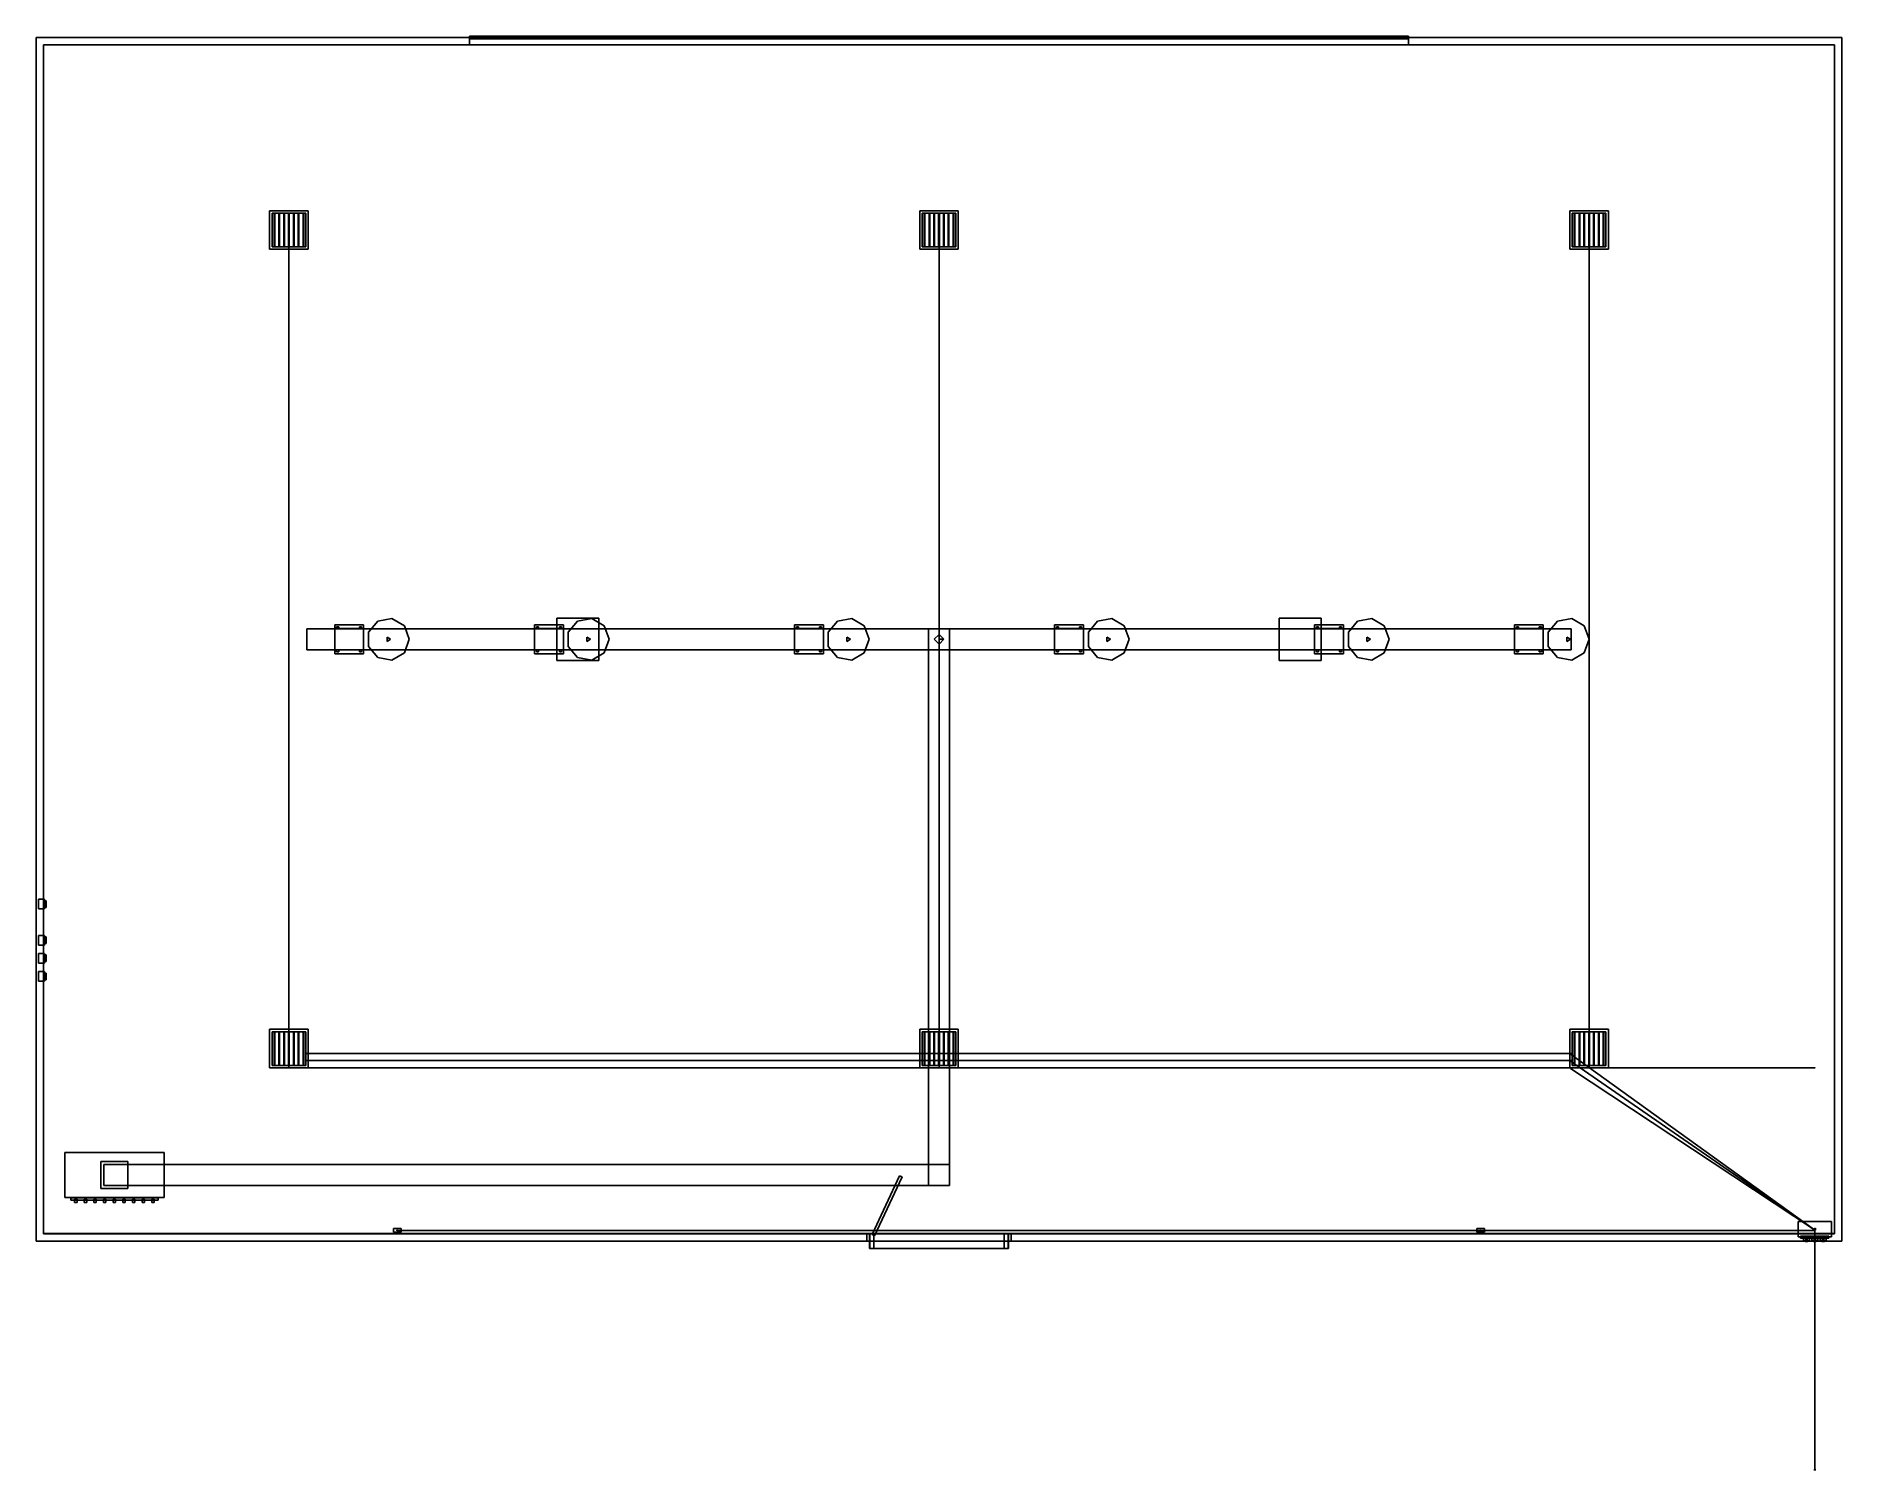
# Model space of a CAD drawing. Header units: millimetres. Extents: x -279000 to -249000, y 122200 to 146022.
import ezdxf

# ---------------------------------------------------------------- set-up
doc = ezdxf.new("R2010")
doc.units = ezdxf.units.MM

msp = doc.modelspace()

# ---------------------------------------------------------------- linework, layer by layer
at = {"layer": 'electrical'}
for p, q in [((-274792.21, 142800), (-274807.79, 142800)), ((-274807.79, 142800), (-274800, 142800)), ((-274800, 142800), (-274792.21, 142800)), ((-274800, 128880), (-274800, 142800)), ((-263992.21, 142800), (-264007.79, 142800)), ((-264007.79, 142800), (-264000, 142800)), ((-264000, 142800), (-263992.21, 142800)), ((-264000, 128880), (-264000, 142800)), ((-253192.21, 142800), (-253207.79, 142800)), ((-253207.79, 142800), (-253200, 142800)), ((-253200, 142800), (-253192.21, 142800)), ((-253200, 128880), (-253200, 142800)), ((-274500, 129108.74), (-274500, 129131.26)), ((-274500, 129131.26), (-274500, 129120)), ((-274500, 129120), (-274500, 129108.74)), ((-253500, 129120), (-274500, 129120)), ((-274500, 128988.74), (-274500, 129011.26)), ((-274500, 129011.26), (-274500, 129000)), ((-274500, 129000), (-274500, 128988.74)), ((-253500, 129000), (-274500, 129000)), ((-253507.6, 129109.45), (-253496.2, 129125.27)), ((-253496.2, 129125.27), (-253507.6, 129109.45)), ((-249457.6, 126189.45), (-253507.6, 129109.45)), ((-253507.39, 128989.31), (-253496.3, 129005.35)), ((-253496.3, 129005.35), (-253507.39, 128989.31)), ((-253500, 129108.74), (-253500, 129131.26)), ((-253500, 129131.26), (-253500, 129120)), ((-253500, 129120), (-253500, 129108.74)), ((-253500, 129120), (-253485.96, 129120)), ((-253485.96, 129120), (-253500, 129120)), ((-253500, 128988.74), (-253500, 129011.26)), ((-253500, 129011.26), (-253500, 129000)), ((-253500, 129000), (-253500, 128988.74)), ((-253500, 129000), (-253485.96, 129000)), ((-253485.96, 129000), (-253500, 129000)), ((-253496.3, 129005.35), (-253496.3, 129005.35)), ((-253496.2, 129125.27), (-253496.2, 129125.27)), ((-274792.21, 128880), (-274807.79, 128880)), ((-274807.79, 128880), (-274800, 128880)), ((-274800, 128872.21), (-274800, 128887.79)), ((-274800, 128887.79), (-274800, 128880)), ((-274800, 128880), (-274800, 128872.21)), ((-249450, 128880), (-274800, 128880)), ((-274800, 128880), (-274792.21, 128880)), ((-274500, 128868.74), (-274500, 128891.26)), ((-274500, 128891.26), (-274500, 128880)), ((-274500, 128880), (-274500, 128868.74)), ((-253500, 128880), (-274500, 128880)), ((-263992.21, 128880), (-264007.79, 128880)), ((-264007.79, 128880), (-264000, 128880)), ((-264000, 128880), (-263992.21, 128880)), ((-249457.39, 126189.31), (-253507.39, 128989.31)), ((-253507.17, 128869.16), (-253496.41, 128885.42)), ((-253496.41, 128885.42), (-253507.17, 128869.16)), ((-249457.17, 126189.16), (-253507.17, 128869.16)), ((-253500, 128868.74), (-253500, 128891.26)), ((-253500, 128891.26), (-253500, 128880)), ((-253500, 128880), (-253500, 128868.74)), ((-253500, 128880), (-253485.96, 128880)), ((-253485.96, 128880), (-253500, 128880)), ((-253496.41, 128885.42), (-253496.41, 128885.42)), ((-253192.21, 128880), (-253207.79, 128880)), ((-253207.79, 128880), (-253200, 128880)), ((-253200, 128880), (-253192.21, 128880)), ((-249450, 128872.21), (-249450, 128887.79)), ((-249450, 128887.79), (-249450, 128880)), ((-249450, 128880), (-249450, 128872.21)), ((-249725, 126075), (-249725, 126325)), ((-249725, 126325), (-249175, 126325)), ((-249175, 126075), (-249175, 126325)), ((-273065, 126150), (-273065, 126210)), ((-273065, 126210), (-272935, 126210)), ((-273065, 126150), (-272935, 126150)), ((-272991, 126180), (-273004.5, 126187.79)), ((-273004.5, 126187.79), (-273004.5, 126172.21)), ((-273004.5, 126172.21), (-272991, 126180)), ((-273000, 126172.21), (-273000, 126187.79)), ((-273000, 126187.79), (-273000, 126180)), ((-273000, 126180), (-249450, 126180)), ((-273000, 126180), (-273000, 126172.21)), ((-273000, 126180), (-272990.28, 126180)), ((-272990.28, 126180), (-273000, 126180)), ((-272935, 126150), (-272935, 126210)), ((-255065, 126150), (-255065, 126210)), ((-255065, 126210), (-254935, 126210)), ((-255065, 126150), (-254935, 126150)), ((-254991, 126180), (-255004.5, 126187.79)), ((-255004.5, 126187.79), (-255004.5, 126172.21)), ((-255004.5, 126172.21), (-254991, 126180)), ((-255000, 126172.21), (-255000, 126187.79)), ((-255000, 126187.79), (-255000, 126180)), ((-255000, 126180), (-249450, 126180)), ((-255000, 126180), (-255000, 126172.21)), ((-255000, 126180), (-254990.28, 126180)), ((-254990.28, 126180), (-255000, 126180)), ((-254935, 126150), (-254935, 126210)), ((-249725, 126075), (-249175, 126075)), ((-249685, 126047.5), (-249685, 126082.5)), ((-249685, 126082.5), (-249215, 126082.5)), ((-249685, 126047.5), (-249215, 126047.5)), ((-249637.5, 126010), (-249637.5, 126050)), ((-249637.5, 126050), (-249537.5, 126050)), ((-249637.5, 126010), (-249537.5, 126010)), ((-249564.12, 126020), (-249610.88, 126020)), ((-249610.88, 126020), (-249587.5, 126020)), ((-249587.5, 126020), (-249587.5, 125995)), ((-249587.5, 126020), (-249564.12, 126020)), ((-249537.5, 126010), (-249537.5, 126050)), ((-249500, 126010), (-249500, 126050)), ((-249500, 126050), (-249400, 126050)), ((-249500, 126010), (-249400, 126010)), ((-249426.62, 126020), (-249473.38, 126020)), ((-249473.38, 126020), (-249450, 126020)), ((-249468, 126200), (-249441, 126215.59)), ((-249441, 126184.41), (-249468, 126200)), ((-249434.41, 126200), (-249465.59, 126200)), ((-249465.59, 126200), (-249450, 126200)), ((-249457.6, 126189.45), (-249446.2, 126205.27)), ((-249446.2, 126205.27), (-249457.6, 126189.45)), ((-249457.39, 126189.31), (-249446.3, 126205.35)), ((-249446.3, 126205.35), (-249457.39, 126189.31)), ((-249457.17, 126189.16), (-249446.41, 126205.42)), ((-249446.41, 126205.42), (-249457.17, 126189.16)), ((-249437, 126200), (-249456.5, 126211.26)), ((-249456.5, 126211.26), (-249456.5, 126188.74)), ((-249437, 126200), (-249456.5, 126211.26)), ((-249456.5, 126211.26), (-249456.5, 126188.74)), ((-249437, 126200), (-249456.5, 126211.26)), ((-249456.5, 126211.26), (-249456.5, 126188.74)), ((-249456.5, 126188.74), (-249437, 126200)), ((-249456.5, 126188.74), (-249437, 126200)), ((-249456.5, 126188.74), (-249437, 126200)), ((-249450, 126200), (-249434.41, 126200)), ((-249450, 122200), (-249450, 126200)), ((-249450, 126200), (-249430.56, 126200)), ((-249430.56, 126200), (-249450, 126200)), ((-249450, 126200), (-249435.96, 126200)), ((-249435.96, 126200), (-249450, 126200)), ((-249450, 126200), (-249435.96, 126200)), ((-249435.96, 126200), (-249450, 126200)), ((-249450, 126200), (-249435.96, 126200)), ((-249435.96, 126200), (-249450, 126200)), ((-249450, 126172.21), (-249450, 126187.79)), ((-249450, 126187.79), (-249450, 126180)), ((-249450, 126172.21), (-249450, 126187.79)), ((-249450, 126187.79), (-249450, 126180)), ((-249450, 126180), (-249450, 126172.21)), ((-249450, 126180), (-249450, 126172.21)), ((-249450, 126020), (-249450, 125995)), ((-249450, 126020), (-249426.62, 126020)), ((-249446.41, 126205.42), (-249446.41, 126205.42)), ((-249446.3, 126205.35), (-249446.3, 126205.35)), ((-249446.2, 126205.27), (-249446.2, 126205.27)), ((-249441, 126215.59), (-249441, 126184.41)), ((-249400, 126010), (-249400, 126050)), ((-249362.5, 126010), (-249362.5, 126050)), ((-249362.5, 126050), (-249262.5, 126050)), ((-249362.5, 126010), (-249262.5, 126010)), ((-249289.12, 126020), (-249335.88, 126020)), ((-249335.88, 126020), (-249312.5, 126020)), ((-249312.5, 126020), (-249312.5, 125995)), ((-249312.5, 126020), (-249289.12, 126020)), ((-249262.5, 126010), (-249262.5, 126050)), ((-249215, 126047.5), (-249215, 126082.5)), ((-249564.12, 125995), (-249610.88, 125995)), ((-249610.88, 125995), (-249587.5, 125995)), ((-249587.5, 125995), (-249564.12, 125995)), ((-249426.62, 125995), (-249473.38, 125995)), ((-249473.38, 125995), (-249450, 125995)), ((-249450, 125995), (-249426.62, 125995)), ((-249289.12, 125995), (-249335.88, 125995)), ((-249335.88, 125995), (-249312.5, 125995)), ((-249312.5, 125995), (-249289.12, 125995)), ((-249434.41, 122200), (-249465.59, 122200)), ((-249465.59, 122200), (-249450, 122200)), ((-249450, 122200), (-249434.41, 122200))]:
    msp.add_line(p, q, dxfattribs=at)
at = {"layer": 'hvac'}
for p, q in [((-270350, 135650), (-270350, 136350)), ((-270350, 136350), (-269650, 136350)), ((-269650, 135650), (-269650, 136350)), ((-258350, 135650), (-258350, 136350)), ((-258350, 136350), (-257650, 136350)), ((-257650, 135650), (-257650, 136350)), ((-274500, 135825), (-274500, 136175)), ((-274500, 136175), (-253500, 136175)), ((-264175, 126925), (-264175, 136175)), ((-264175, 136175), (-263825, 136175)), ((-263825, 126925), (-263825, 136175)), ((-253500, 135825), (-253500, 136175)), ((-274500, 135825), (-253500, 135825)), ((-270350, 135650), (-269650, 135650)), ((-258350, 135650), (-257650, 135650)), ((-278525, 126725), (-278525, 127475)), ((-278525, 127475), (-276875, 127475)), ((-277925, 126875), (-277925, 127325)), ((-277925, 127325), (-277475, 127325)), ((-277875, 126925), (-277875, 127275)), ((-277875, 127275), (-263825, 127275)), ((-277475, 126875), (-277475, 127325)), ((-276875, 126725), (-276875, 127475)), ((-263825, 126925), (-263825, 127275)), ((-277875, 126925), (-263825, 126925)), ((-264175, 126925), (-263825, 126925)), ((-278525, 126725), (-276875, 126725)), ((-278425, 126680), (-278425, 126720)), ((-278425, 126720), (-276975, 126720)), ((-278425, 126680), (-276975, 126680)), ((-278360, 126640), (-278360, 126700)), ((-278360, 126700), (-278320, 126700)), ((-278360, 126640), (-278320, 126640)), ((-278320, 126640), (-278320, 126700)), ((-278200, 126640), (-278200, 126700)), ((-278200, 126700), (-278160, 126700)), ((-278200, 126640), (-278160, 126640)), ((-278160, 126640), (-278160, 126700)), ((-278040, 126640), (-278040, 126700)), ((-278040, 126700), (-278000, 126700)), ((-278040, 126640), (-278000, 126640)), ((-278000, 126640), (-278000, 126700)), ((-277925, 126875), (-277475, 126875)), ((-277880, 126640), (-277880, 126700)), ((-277880, 126700), (-277840, 126700)), ((-277880, 126640), (-277840, 126640)), ((-277840, 126640), (-277840, 126700)), ((-277720, 126640), (-277720, 126700)), ((-277720, 126700), (-277680, 126700)), ((-277720, 126640), (-277680, 126640)), ((-277680, 126640), (-277680, 126700)), ((-277560, 126640), (-277560, 126700)), ((-277560, 126700), (-277520, 126700)), ((-277560, 126640), (-277520, 126640)), ((-277520, 126640), (-277520, 126700)), ((-277400, 126640), (-277400, 126700)), ((-277400, 126700), (-277360, 126700)), ((-277400, 126640), (-277360, 126640)), ((-277360, 126640), (-277360, 126700)), ((-277240, 126640), (-277240, 126700)), ((-277240, 126700), (-277200, 126700)), ((-277240, 126640), (-277200, 126640)), ((-277200, 126640), (-277200, 126700)), ((-277080, 126640), (-277080, 126700)), ((-277080, 126700), (-277040, 126700)), ((-277080, 126640), (-277040, 126640)), ((-277040, 126640), (-277040, 126700)), ((-276975, 126680), (-276975, 126720))]:
    msp.add_line(p, q, dxfattribs=at)
at = {"layer": 'interiors'}
for p, q in [((-279000, 126000), (-279000, 146000)), ((-279000, 146000), (-249000, 146000)), ((-249120, 145880), (-278880, 145880)), ((-278880, 126120), (-278880, 145880)), ((-278875, 126125), (-278875, 145875)), ((-278875, 145875), (-249125, 145875)), ((-271800, 145977.5), (-271800, 146022.5)), ((-271800, 146022.5), (-256200, 146022.5)), ((-271800, 146000), (-256200, 146000)), ((-271800, 145880), (-271800, 146000)), ((-271800, 145977.5), (-256200, 145977.5)), ((-271800, 145880), (-256200, 145880)), ((-256200, 145977.5), (-256200, 146022.5)), ((-256200, 145880), (-256200, 146000)), ((-249125, 126125), (-249125, 145875)), ((-249120, 126120), (-249120, 145880)), ((-249000, 126000), (-249000, 146000)), ((-274040, 136177.5), (-274040, 136242.5)), ((-274040, 136242.5), (-273560, 136242.5)), ((-274040, 135760), (-274040, 136240)), ((-274040, 136240), (-273560, 136240)), ((-274007.5, 136172.5), (-274007.5, 136207.5)), ((-274007.5, 136207.5), (-273972.5, 136207.5)), ((-273972.5, 136172.5), (-273972.5, 136207.5)), ((-273627.5, 136172.5), (-273627.5, 136207.5)), ((-273627.5, 136207.5), (-273592.5, 136207.5)), ((-273592.5, 136172.5), (-273592.5, 136207.5)), ((-273560, 136177.5), (-273560, 136242.5)), ((-273560, 135760), (-273560, 136240)), ((-273325, 136303.11), (-273478.89, 136119.71)), ((-273089.22, 136344.68), (-273325, 136303.11)), ((-272881.88, 136224.98), (-273089.22, 136344.68)), ((-272800, 136000), (-272881.88, 136224.98)), ((-270720, 136177.5), (-270720, 136242.5)), ((-270720, 136242.5), (-270240, 136242.5)), ((-270720, 135760), (-270720, 136240)), ((-270720, 136240), (-270240, 136240)), ((-270687.5, 136172.5), (-270687.5, 136207.5)), ((-270687.5, 136207.5), (-270652.5, 136207.5)), ((-270652.5, 136172.5), (-270652.5, 136207.5)), ((-270307.5, 136172.5), (-270307.5, 136207.5)), ((-270307.5, 136207.5), (-270272.5, 136207.5)), ((-270272.5, 136172.5), (-270272.5, 136207.5)), ((-270240, 136177.5), (-270240, 136242.5)), ((-270240, 135760), (-270240, 136240)), ((-270005, 136303.11), (-270158.89, 136119.71)), ((-269769.22, 136344.68), (-270005, 136303.11)), ((-269561.88, 136224.98), (-269769.22, 136344.68)), ((-269480, 136000), (-269561.88, 136224.98)), ((-266400, 136177.5), (-266400, 136242.5)), ((-266400, 136242.5), (-265920, 136242.5)), ((-266400, 135760), (-266400, 136240)), ((-266400, 136240), (-265920, 136240)), ((-266367.5, 136172.5), (-266367.5, 136207.5)), ((-266367.5, 136207.5), (-266332.5, 136207.5)), ((-266332.5, 136172.5), (-266332.5, 136207.5)), ((-265987.5, 136172.5), (-265987.5, 136207.5)), ((-265987.5, 136207.5), (-265952.5, 136207.5)), ((-265952.5, 136172.5), (-265952.5, 136207.5)), ((-265920, 136177.5), (-265920, 136242.5)), ((-265920, 135760), (-265920, 136240)), ((-265685, 136303.11), (-265838.89, 136119.71)), ((-265449.22, 136344.68), (-265685, 136303.11)), ((-265241.88, 136224.98), (-265449.22, 136344.68)), ((-265160, 136000), (-265241.88, 136224.98)), ((-262080, 136177.5), (-262080, 136242.5)), ((-262080, 136242.5), (-261600, 136242.5)), ((-262080, 135760), (-262080, 136240)), ((-262080, 136240), (-261600, 136240)), ((-262047.5, 136172.5), (-262047.5, 136207.5)), ((-262047.5, 136207.5), (-262012.5, 136207.5)), ((-262012.5, 136172.5), (-262012.5, 136207.5)), ((-261667.5, 136172.5), (-261667.5, 136207.5)), ((-261667.5, 136207.5), (-261632.5, 136207.5)), ((-261632.5, 136172.5), (-261632.5, 136207.5)), ((-261600, 136177.5), (-261600, 136242.5)), ((-261600, 135760), (-261600, 136240)), ((-261365, 136303.11), (-261518.89, 136119.71)), ((-261129.22, 136344.68), (-261365, 136303.11)), ((-260921.88, 136224.98), (-261129.22, 136344.68)), ((-260840, 136000), (-260921.88, 136224.98)), ((-257760, 136177.5), (-257760, 136242.5)), ((-257760, 136242.5), (-257280, 136242.5)), ((-257760, 135760), (-257760, 136240)), ((-257760, 136240), (-257280, 136240)), ((-257727.5, 136172.5), (-257727.5, 136207.5)), ((-257727.5, 136207.5), (-257692.5, 136207.5)), ((-257692.5, 136172.5), (-257692.5, 136207.5)), ((-257347.5, 136172.5), (-257347.5, 136207.5)), ((-257347.5, 136207.5), (-257312.5, 136207.5)), ((-257312.5, 136172.5), (-257312.5, 136207.5)), ((-257280, 136177.5), (-257280, 136242.5)), ((-257280, 135760), (-257280, 136240)), ((-257045, 136303.11), (-257198.89, 136119.71)), ((-256809.22, 136344.68), (-257045, 136303.11)), ((-256601.88, 136224.98), (-256809.22, 136344.68)), ((-256520, 136000), (-256601.88, 136224.98)), ((-254440, 136177.5), (-254440, 136242.5)), ((-254440, 136242.5), (-253960, 136242.5)), ((-254440, 135760), (-254440, 136240)), ((-254440, 136240), (-253960, 136240)), ((-254407.5, 136172.5), (-254407.5, 136207.5)), ((-254407.5, 136207.5), (-254372.5, 136207.5)), ((-254372.5, 136172.5), (-254372.5, 136207.5)), ((-254027.5, 136172.5), (-254027.5, 136207.5)), ((-254027.5, 136207.5), (-253992.5, 136207.5)), ((-253992.5, 136172.5), (-253992.5, 136207.5)), ((-253960, 136177.5), (-253960, 136242.5)), ((-253960, 135760), (-253960, 136240)), ((-253725, 136303.11), (-253878.89, 136119.71)), ((-253489.22, 136344.68), (-253725, 136303.11)), ((-253281.88, 136224.98), (-253489.22, 136344.68)), ((-253200, 136000), (-253281.88, 136224.98)), ((-274040, 136177.5), (-273560, 136177.5)), ((-274007.5, 136172.5), (-273972.5, 136172.5)), ((-273627.5, 136172.5), (-273592.5, 136172.5)), ((-273478.89, 136119.71), (-273478.89, 135880.29)), ((-273110, 136000), (-273170, 136034.64)), ((-273170, 136034.64), (-273170, 135965.36)), ((-273170, 135965.36), (-273110, 136000)), ((-272881.88, 135775.02), (-272800, 136000)), ((-270720, 136177.5), (-270240, 136177.5)), ((-270687.5, 136172.5), (-270652.5, 136172.5)), ((-270307.5, 136172.5), (-270272.5, 136172.5)), ((-270158.89, 136119.71), (-270158.89, 135880.29)), ((-269790, 136000), (-269850, 136034.64)), ((-269850, 136034.64), (-269850, 135965.36)), ((-269850, 135965.36), (-269790, 136000)), ((-269561.88, 135775.02), (-269480, 136000)), ((-266400, 136177.5), (-265920, 136177.5)), ((-266367.5, 136172.5), (-266332.5, 136172.5)), ((-265987.5, 136172.5), (-265952.5, 136172.5)), ((-265838.89, 136119.71), (-265838.89, 135880.29)), ((-265470, 136000), (-265530, 136034.64)), ((-265530, 136034.64), (-265530, 135965.36)), ((-265530, 135965.36), (-265470, 136000)), ((-265241.88, 135775.02), (-265160, 136000)), ((-262080, 136177.5), (-261600, 136177.5)), ((-262047.5, 136172.5), (-262012.5, 136172.5)), ((-261667.5, 136172.5), (-261632.5, 136172.5)), ((-261518.89, 136119.71), (-261518.89, 135880.29)), ((-261150, 136000), (-261210, 136034.64)), ((-261210, 136034.64), (-261210, 135965.36)), ((-261210, 135965.36), (-261150, 136000)), ((-260921.88, 135775.02), (-260840, 136000)), ((-257760, 136177.5), (-257280, 136177.5)), ((-257727.5, 136172.5), (-257692.5, 136172.5)), ((-257347.5, 136172.5), (-257312.5, 136172.5)), ((-257198.89, 136119.71), (-257198.89, 135880.29)), ((-256830, 136000), (-256890, 136034.64)), ((-256890, 136034.64), (-256890, 135965.36)), ((-256890, 135965.36), (-256830, 136000)), ((-256601.88, 135775.02), (-256520, 136000)), ((-254440, 136177.5), (-253960, 136177.5)), ((-254407.5, 136172.5), (-254372.5, 136172.5)), ((-254027.5, 136172.5), (-253992.5, 136172.5)), ((-253878.89, 136119.71), (-253878.89, 135880.29)), ((-253510, 136000), (-253570, 136034.64)), ((-253570, 136034.64), (-253570, 135965.36)), ((-253570, 135965.36), (-253510, 136000)), ((-253281.88, 135775.02), (-253200, 136000)), ((-274040, 135760), (-273560, 135760)), ((-274007.5, 135792.5), (-274007.5, 135827.5)), ((-274007.5, 135827.5), (-273972.5, 135827.5)), ((-274007.5, 135792.5), (-273972.5, 135792.5)), ((-273972.5, 135792.5), (-273972.5, 135827.5)), ((-273627.5, 135792.5), (-273627.5, 135827.5)), ((-273627.5, 135827.5), (-273592.5, 135827.5)), ((-273627.5, 135792.5), (-273592.5, 135792.5)), ((-273592.5, 135792.5), (-273592.5, 135827.5)), ((-273478.89, 135880.29), (-273325, 135696.89)), ((-273325, 135696.89), (-273089.22, 135655.32)), ((-273089.22, 135655.32), (-272881.88, 135775.02)), ((-270720, 135760), (-270240, 135760)), ((-270687.5, 135792.5), (-270687.5, 135827.5)), ((-270687.5, 135827.5), (-270652.5, 135827.5)), ((-270687.5, 135792.5), (-270652.5, 135792.5)), ((-270652.5, 135792.5), (-270652.5, 135827.5)), ((-270307.5, 135792.5), (-270307.5, 135827.5)), ((-270307.5, 135827.5), (-270272.5, 135827.5)), ((-270307.5, 135792.5), (-270272.5, 135792.5)), ((-270272.5, 135792.5), (-270272.5, 135827.5)), ((-270158.89, 135880.29), (-270005, 135696.89)), ((-270005, 135696.89), (-269769.22, 135655.32)), ((-269769.22, 135655.32), (-269561.88, 135775.02)), ((-266400, 135760), (-265920, 135760)), ((-266367.5, 135792.5), (-266367.5, 135827.5)), ((-266367.5, 135827.5), (-266332.5, 135827.5)), ((-266367.5, 135792.5), (-266332.5, 135792.5)), ((-266332.5, 135792.5), (-266332.5, 135827.5)), ((-265987.5, 135792.5), (-265987.5, 135827.5)), ((-265987.5, 135827.5), (-265952.5, 135827.5)), ((-265987.5, 135792.5), (-265952.5, 135792.5)), ((-265952.5, 135792.5), (-265952.5, 135827.5)), ((-265838.89, 135880.29), (-265685, 135696.89)), ((-265685, 135696.89), (-265449.22, 135655.32)), ((-265449.22, 135655.32), (-265241.88, 135775.02)), ((-262080, 135760), (-261600, 135760)), ((-262047.5, 135792.5), (-262047.5, 135827.5)), ((-262047.5, 135827.5), (-262012.5, 135827.5)), ((-262047.5, 135792.5), (-262012.5, 135792.5)), ((-262012.5, 135792.5), (-262012.5, 135827.5)), ((-261667.5, 135792.5), (-261667.5, 135827.5)), ((-261667.5, 135827.5), (-261632.5, 135827.5)), ((-261667.5, 135792.5), (-261632.5, 135792.5)), ((-261632.5, 135792.5), (-261632.5, 135827.5)), ((-261518.89, 135880.29), (-261365, 135696.89)), ((-261365, 135696.89), (-261129.22, 135655.32)), ((-261129.22, 135655.32), (-260921.88, 135775.02)), ((-257760, 135760), (-257280, 135760)), ((-257727.5, 135792.5), (-257727.5, 135827.5)), ((-257727.5, 135827.5), (-257692.5, 135827.5)), ((-257727.5, 135792.5), (-257692.5, 135792.5)), ((-257692.5, 135792.5), (-257692.5, 135827.5)), ((-257347.5, 135792.5), (-257347.5, 135827.5)), ((-257347.5, 135827.5), (-257312.5, 135827.5)), ((-257347.5, 135792.5), (-257312.5, 135792.5)), ((-257312.5, 135792.5), (-257312.5, 135827.5)), ((-257198.89, 135880.29), (-257045, 135696.89)), ((-257045, 135696.89), (-256809.22, 135655.32)), ((-256809.22, 135655.32), (-256601.88, 135775.02)), ((-254440, 135760), (-253960, 135760)), ((-254407.5, 135792.5), (-254407.5, 135827.5)), ((-254407.5, 135827.5), (-254372.5, 135827.5)), ((-254407.5, 135792.5), (-254372.5, 135792.5)), ((-254372.5, 135792.5), (-254372.5, 135827.5)), ((-254027.5, 135792.5), (-254027.5, 135827.5)), ((-254027.5, 135827.5), (-253992.5, 135827.5)), ((-254027.5, 135792.5), (-253992.5, 135792.5)), ((-253992.5, 135792.5), (-253992.5, 135827.5)), ((-253878.89, 135880.29), (-253725, 135696.89)), ((-253725, 135696.89), (-253489.22, 135655.32)), ((-253489.22, 135655.32), (-253281.88, 135775.02)), ((-265110.39, 126109.51), (-264653.96, 127088.32)), ((-265069.61, 126090.49), (-264613.18, 127069.3)), ((-264613.18, 127069.3), (-264653.96, 127088.32)), ((-279000, 126000), (-265200, 126000)), ((-279000, 126000), (-249000, 126000)), ((-249120, 126120), (-278880, 126120)), ((-265200, 126120), (-278880, 126120)), ((-278875, 126125), (-249125, 126125)), ((-265200, 126000), (-265200, 126120)), ((-265200, 126120), (-262800, 126120)), ((-265200, 126000), (-262800, 126000)), ((-265155, 125880), (-265155, 126120)), ((-265155, 126120), (-265085, 126120)), ((-265150, 125880), (-265150, 126120)), ((-265150, 126120), (-262850, 126120)), ((-265069.61, 126090.49), (-265110.39, 126109.51)), ((-265085, 125880), (-265085, 126120)), ((-262915, 125880), (-262915, 126120)), ((-262915, 126120), (-262845, 126120)), ((-262850, 125880), (-262850, 126120)), ((-262845, 125880), (-262845, 126120)), ((-262800, 126000), (-262800, 126120)), ((-249120, 126120), (-262800, 126120)), ((-262800, 126000), (-249000, 126000)), ((-265155, 125880), (-265085, 125880)), ((-265150, 125880), (-262850, 125880)), ((-262915, 125880), (-262845, 125880))]:
    msp.add_line(p, q, dxfattribs=at)
at = {"layer": 'lighting'}
for p, q in [((-275120, 142480), (-275120, 143120)), ((-275120, 143120), (-274480, 143120)), ((-274480, 142480), (-274480, 143120)), ((-264320, 142480), (-264320, 143120)), ((-264320, 143120), (-263680, 143120)), ((-263680, 142480), (-263680, 143120)), ((-253520, 142480), (-253520, 143120)), ((-253520, 143120), (-252880, 143120)), ((-252880, 142480), (-252880, 143120)), ((-275080, 142520), (-275080, 143080)), ((-275080, 143080), (-274520, 143080)), ((-275046, 142530), (-275046, 143070)), ((-275046, 143070), (-275034, 143070)), ((-275034, 142530), (-275034, 143070)), ((-274966, 142530), (-274966, 143070)), ((-274966, 143070), (-274954, 143070)), ((-274954, 142530), (-274954, 143070)), ((-274886, 142530), (-274886, 143070)), ((-274886, 143070), (-274874, 143070)), ((-274874, 142530), (-274874, 143070)), ((-274806, 142530), (-274806, 143070)), ((-274806, 143070), (-274794, 143070)), ((-274791, 142800), (-274804.5, 142807.79)), ((-274804.5, 142807.79), (-274804.5, 142792.21)), ((-274804.5, 142792.21), (-274791, 142800)), ((-274794, 142530), (-274794, 143070)), ((-274726, 142530), (-274726, 143070)), ((-274726, 143070), (-274714, 143070)), ((-274714, 142530), (-274714, 143070)), ((-274646, 142530), (-274646, 143070)), ((-274646, 143070), (-274634, 143070)), ((-274634, 142530), (-274634, 143070)), ((-274566, 142530), (-274566, 143070)), ((-274566, 143070), (-274554, 143070)), ((-274554, 142530), (-274554, 143070)), ((-274520, 142520), (-274520, 143080)), ((-264280, 142520), (-264280, 143080)), ((-264280, 143080), (-263720, 143080)), ((-264246, 142530), (-264246, 143070)), ((-264246, 143070), (-264234, 143070)), ((-264234, 142530), (-264234, 143070)), ((-264166, 142530), (-264166, 143070)), ((-264166, 143070), (-264154, 143070)), ((-264154, 142530), (-264154, 143070)), ((-264086, 142530), (-264086, 143070)), ((-264086, 143070), (-264074, 143070)), ((-264074, 142530), (-264074, 143070)), ((-264006, 142530), (-264006, 143070)), ((-264006, 143070), (-263994, 143070)), ((-263991, 142800), (-264004.5, 142807.79)), ((-264004.5, 142807.79), (-264004.5, 142792.21)), ((-264004.5, 142792.21), (-263991, 142800)), ((-263994, 142530), (-263994, 143070)), ((-263926, 142530), (-263926, 143070)), ((-263926, 143070), (-263914, 143070)), ((-263914, 142530), (-263914, 143070)), ((-263846, 142530), (-263846, 143070)), ((-263846, 143070), (-263834, 143070)), ((-263834, 142530), (-263834, 143070)), ((-263766, 142530), (-263766, 143070)), ((-263766, 143070), (-263754, 143070)), ((-263754, 142530), (-263754, 143070)), ((-263720, 142520), (-263720, 143080)), ((-253480, 142520), (-253480, 143080)), ((-253480, 143080), (-252920, 143080)), ((-253446, 142530), (-253446, 143070)), ((-253446, 143070), (-253434, 143070)), ((-253434, 142530), (-253434, 143070)), ((-253366, 142530), (-253366, 143070)), ((-253366, 143070), (-253354, 143070)), ((-253354, 142530), (-253354, 143070)), ((-253286, 142530), (-253286, 143070)), ((-253286, 143070), (-253274, 143070)), ((-253274, 142530), (-253274, 143070)), ((-253206, 142530), (-253206, 143070)), ((-253206, 143070), (-253194, 143070)), ((-253191, 142800), (-253204.5, 142807.79)), ((-253204.5, 142807.79), (-253204.5, 142792.21)), ((-253204.5, 142792.21), (-253191, 142800)), ((-253194, 142530), (-253194, 143070)), ((-253126, 142530), (-253126, 143070)), ((-253126, 143070), (-253114, 143070)), ((-253114, 142530), (-253114, 143070)), ((-253046, 142530), (-253046, 143070)), ((-253046, 143070), (-253034, 143070)), ((-253034, 142530), (-253034, 143070)), ((-252966, 142530), (-252966, 143070)), ((-252966, 143070), (-252954, 143070)), ((-252954, 142530), (-252954, 143070)), ((-252920, 142520), (-252920, 143080)), ((-275080, 142520), (-274520, 142520)), ((-275046, 142530), (-275034, 142530)), ((-274966, 142530), (-274954, 142530)), ((-274886, 142530), (-274874, 142530)), ((-274806, 142530), (-274794, 142530)), ((-274726, 142530), (-274714, 142530)), ((-274646, 142530), (-274634, 142530)), ((-274566, 142530), (-274554, 142530)), ((-264280, 142520), (-263720, 142520)), ((-264246, 142530), (-264234, 142530)), ((-264166, 142530), (-264154, 142530)), ((-264086, 142530), (-264074, 142530)), ((-264006, 142530), (-263994, 142530)), ((-263926, 142530), (-263914, 142530)), ((-263846, 142530), (-263834, 142530)), ((-263766, 142530), (-263754, 142530)), ((-253480, 142520), (-252920, 142520)), ((-253446, 142530), (-253434, 142530)), ((-253366, 142530), (-253354, 142530)), ((-253286, 142530), (-253274, 142530)), ((-253206, 142530), (-253194, 142530)), ((-253126, 142530), (-253114, 142530)), ((-253046, 142530), (-253034, 142530)), ((-252966, 142530), (-252954, 142530)), ((-275120, 142480), (-274480, 142480)), ((-264320, 142480), (-263680, 142480)), ((-253520, 142480), (-252880, 142480)), ((-275120, 128880), (-275120, 129520)), ((-275120, 129520), (-274480, 129520)), ((-275080, 128920), (-275080, 129480)), ((-275080, 129480), (-274520, 129480)), ((-275046, 128930), (-275046, 129470)), ((-275046, 129470), (-275034, 129470)), ((-275034, 128930), (-275034, 129470)), ((-274966, 128930), (-274966, 129470)), ((-274966, 129470), (-274954, 129470)), ((-274954, 128930), (-274954, 129470)), ((-274886, 128930), (-274886, 129470)), ((-274886, 129470), (-274874, 129470)), ((-274874, 128930), (-274874, 129470)), ((-274806, 128930), (-274806, 129470)), ((-274806, 129470), (-274794, 129470)), ((-274794, 128930), (-274794, 129470)), ((-274726, 128930), (-274726, 129470)), ((-274726, 129470), (-274714, 129470)), ((-274714, 128930), (-274714, 129470)), ((-274646, 128930), (-274646, 129470)), ((-274646, 129470), (-274634, 129470)), ((-274634, 128930), (-274634, 129470)), ((-274566, 128930), (-274566, 129470)), ((-274566, 129470), (-274554, 129470)), ((-274554, 128930), (-274554, 129470)), ((-274520, 128920), (-274520, 129480)), ((-274480, 128880), (-274480, 129520)), ((-264320, 128880), (-264320, 129520)), ((-264320, 129520), (-263680, 129520)), ((-264280, 128920), (-264280, 129480)), ((-264280, 129480), (-263720, 129480)), ((-264246, 128930), (-264246, 129470)), ((-264246, 129470), (-264234, 129470)), ((-264234, 128930), (-264234, 129470)), ((-264166, 128930), (-264166, 129470)), ((-264166, 129470), (-264154, 129470)), ((-264154, 128930), (-264154, 129470)), ((-264086, 128930), (-264086, 129470)), ((-264086, 129470), (-264074, 129470)), ((-264074, 128930), (-264074, 129470)), ((-264006, 128930), (-264006, 129470)), ((-264006, 129470), (-263994, 129470)), ((-263994, 128930), (-263994, 129470)), ((-263926, 128930), (-263926, 129470)), ((-263926, 129470), (-263914, 129470)), ((-263914, 128930), (-263914, 129470)), ((-263846, 128930), (-263846, 129470)), ((-263846, 129470), (-263834, 129470)), ((-263834, 128930), (-263834, 129470)), ((-263766, 128930), (-263766, 129470)), ((-263766, 129470), (-263754, 129470)), ((-263754, 128930), (-263754, 129470)), ((-263720, 128920), (-263720, 129480)), ((-263680, 128880), (-263680, 129520)), ((-253520, 128880), (-253520, 129520)), ((-253520, 129520), (-252880, 129520)), ((-253480, 128920), (-253480, 129480)), ((-253480, 129480), (-252920, 129480)), ((-253446, 128930), (-253446, 129470)), ((-253446, 129470), (-253434, 129470)), ((-253434, 128930), (-253434, 129470)), ((-253366, 128930), (-253366, 129470)), ((-253366, 129470), (-253354, 129470)), ((-253354, 128930), (-253354, 129470)), ((-253286, 128930), (-253286, 129470)), ((-253286, 129470), (-253274, 129470)), ((-253274, 128930), (-253274, 129470)), ((-253206, 128930), (-253206, 129470)), ((-253206, 129470), (-253194, 129470)), ((-253194, 128930), (-253194, 129470)), ((-253126, 128930), (-253126, 129470)), ((-253126, 129470), (-253114, 129470)), ((-253114, 128930), (-253114, 129470)), ((-253046, 128930), (-253046, 129470)), ((-253046, 129470), (-253034, 129470)), ((-253034, 128930), (-253034, 129470)), ((-252966, 128930), (-252966, 129470)), ((-252966, 129470), (-252954, 129470)), ((-252954, 128930), (-252954, 129470)), ((-252920, 128920), (-252920, 129480)), ((-252880, 128880), (-252880, 129520)), ((-274791, 129200), (-274804.5, 129207.79)), ((-274804.5, 129207.79), (-274804.5, 129192.21)), ((-274804.5, 129192.21), (-274791, 129200)), ((-263991, 129200), (-264004.5, 129207.79)), ((-264004.5, 129207.79), (-264004.5, 129192.21)), ((-264004.5, 129192.21), (-263991, 129200)), ((-253191, 129200), (-253204.5, 129207.79)), ((-253204.5, 129207.79), (-253204.5, 129192.21)), ((-253204.5, 129192.21), (-253191, 129200)), ((-275120, 128880), (-274480, 128880)), ((-275080, 128920), (-274520, 128920)), ((-275046, 128930), (-275034, 128930)), ((-274966, 128930), (-274954, 128930)), ((-274886, 128930), (-274874, 128930)), ((-274806, 128930), (-274794, 128930)), ((-274726, 128930), (-274714, 128930)), ((-274646, 128930), (-274634, 128930)), ((-274566, 128930), (-274554, 128930)), ((-264320, 128880), (-263680, 128880)), ((-264280, 128920), (-263720, 128920)), ((-264246, 128930), (-264234, 128930)), ((-264166, 128930), (-264154, 128930)), ((-264086, 128930), (-264074, 128930)), ((-264006, 128930), (-263994, 128930)), ((-263926, 128930), (-263914, 128930)), ((-263846, 128930), (-263834, 128930)), ((-263766, 128930), (-263754, 128930)), ((-253520, 128880), (-252880, 128880)), ((-253480, 128920), (-252920, 128920)), ((-253446, 128930), (-253434, 128930)), ((-253366, 128930), (-253354, 128930)), ((-253286, 128930), (-253274, 128930)), ((-253206, 128930), (-253194, 128930)), ((-253126, 128930), (-253114, 128930)), ((-253046, 128930), (-253034, 128930)), ((-252966, 128930), (-252954, 128930))]:
    msp.add_line(p, q, dxfattribs=at)
at = {"layer": 'sensors'}
for p, q in [((-264000, 136080), (-264080, 136000)), ((-264080, 136000), (-264000, 135920)), ((-263920, 136000), (-264000, 136080)), ((-264000, 135920), (-263920, 136000)), ((-264000, 136000), (-263935, 136000)), ((-263935, 136000), (-264000, 136000)), ((-278960, 131520), (-278960, 131680)), ((-278960, 131680), (-278860, 131680)), ((-278960, 131520), (-278860, 131520)), ((-278860, 131520), (-278860, 131680)), ((-278855, 131545), (-278855, 131655)), ((-278855, 131655), (-278835, 131655)), ((-278855, 131545), (-278835, 131545)), ((-278835, 131545), (-278835, 131655)), ((-278960, 130920), (-278960, 131080)), ((-278960, 131080), (-278860, 131080)), ((-278960, 130920), (-278860, 130920)), ((-278860, 130920), (-278860, 131080)), ((-278855, 130945), (-278855, 131055)), ((-278855, 131055), (-278835, 131055)), ((-278855, 130945), (-278835, 130945)), ((-278835, 130945), (-278835, 131055)), ((-278960, 130620), (-278960, 130780)), ((-278960, 130780), (-278860, 130780)), ((-278960, 130620), (-278860, 130620)), ((-278860, 130620), (-278860, 130780)), ((-278855, 130645), (-278855, 130755)), ((-278855, 130755), (-278835, 130755)), ((-278855, 130645), (-278835, 130645)), ((-278835, 130645), (-278835, 130755)), ((-278960, 130320), (-278960, 130480)), ((-278960, 130480), (-278860, 130480)), ((-278960, 130320), (-278860, 130320)), ((-278860, 130320), (-278860, 130480)), ((-278855, 130345), (-278855, 130455)), ((-278855, 130455), (-278835, 130455)), ((-278855, 130345), (-278835, 130345)), ((-278835, 130345), (-278835, 130455))]:
    msp.add_line(p, q, dxfattribs=at)

doc.saveas('drawing.dxf')
